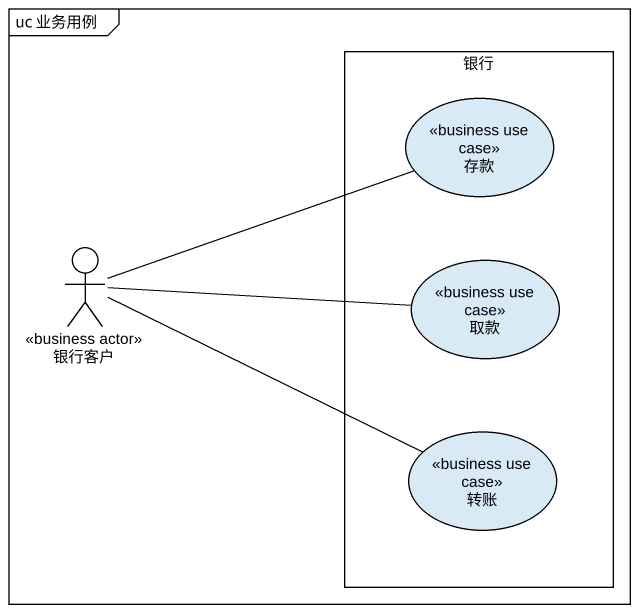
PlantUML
@startuml
mainframe uc 业务用例
rectangle 银行 {
  usecase 存款 <<business use case>>
  usecase 取款 <<business use case>>
  usecase 转账 <<business use case>>
}
actor 银行客户 <<business actor>>
银行客户 -right- 存款
银行客户 -right- 取款
银行客户 -right- 转账
@enduml
